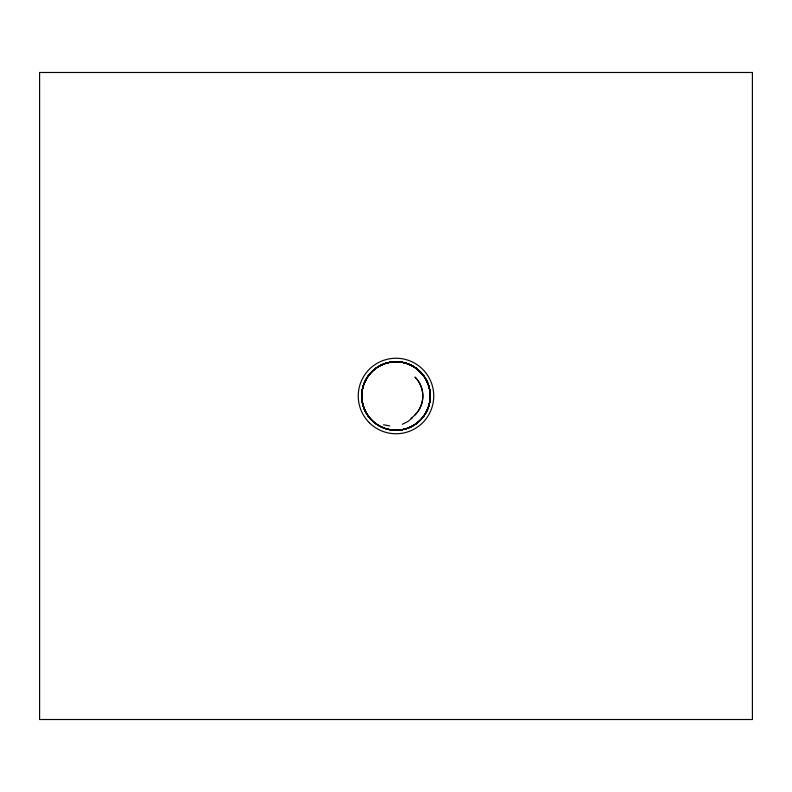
<?xml version="1.0" encoding="UTF-8"?>
<svg xmlns="http://www.w3.org/2000/svg" width="792" height="792" viewBox="0 0 792 792"><rect width="100%" height="100%" fill="white"/><g stroke="black" fill="none" stroke-linecap="round" stroke-linejoin="round"><path stroke-width="1.19" d="M394.337 362.38C404.375 360.38 416.226 366.538 422.829 374.725L418.136 369.884M371.735 420.156A34.373 34.303 -67.6 0 0 396 430.234A34.373 34.303 67.4 0 0 420.205 420.205A34.373 34.303 21.3 0 0 430.234 396A34.373 34.303 -22.6 0 0 420.205 371.795A34.373 34.303 -68.8 0 0 396 361.766A34.373 34.303 67.1 0 0 371.795 371.795L367.498 377.022L364.33 382.991A34.234 34.234 0 0 0 364.409 409.197L362.429 402.732L361.766 396A34.373 34.303 21.6 0 1 371.795 371.795A34.373 34.303 67.9 0 1 396 361.766A34.373 34.303 -67.1 0 1 420.205 371.795A34.373 34.303 -22 0 1 430.234 396A34.373 34.303 23.1 0 1 420.205 420.205A34.373 34.303 68.1 0 1 396 430.234A34.373 34.303 -66.9 0 1 371.795 420.205A34.373 34.303 -22 0 1 361.766 396A34.373 34.303 22.8 0 1 371.824 371.765M412.256 418.047L407.85 421.542L402.346 424.274M394.337 362.261L396 361.766A34.373 34.303 -69.4 0 1 420.205 371.795A34.373 34.303 -23.8 0 1 430.234 396A34.373 34.303 20.7 0 1 420.205 420.205A34.373 34.303 66.4 0 1 396 430.234A34.373 34.303 -68 0 1 371.656 420.067M395.99 362.132L399.812 361.984M383.566 424.769L389.763 425.918M371.913 371.666A34.373 34.303 21.4 0 0 361.766 396A34.373 34.303 -23.9 0 0 371.785 420.215A34.373 34.303 -22.7 0 1 361.766 395.832A34.373 34.303 -22.4 0 0 371.795 420.215A34.373 34.303 -23.5 0 1 361.766 395.99A34.383 34.303 22.4 0 1 371.943 371.636M396.257 361.766A34.373 34.303 66.7 0 0 371.785 371.785A34.373 34.303 66.1 0 1 396.05 361.766A34.373 34.303 -68.2 0 1 420.265 371.844M430.234 396A34.373 34.303 22.4 0 1 420.146 420.275A34.373 34.303 22 0 0 430.234 396A34.373 34.303 -24.3 0 0 420.215 371.785A34.373 34.303 -22.8 0 1 430.234 396.257M371.587 419.998A34.373 34.303 -68.5 0 0 396 430.234A34.373 34.303 65.8 0 0 420.215 420.215A34.373 34.303 67.3 0 1 395.743 430.234M396 361.766A34.373 34.303 -67.6 0 1 420.324 371.903M371.795 371.795A34.373 34.303 67.6 0 1 396.168 361.766M414.968 414.968A26.829 26.829 0 0 0 414.968 377.032A27.007 26.908 -22.5 0 1 422.829 396A27.007 26.908 22.5 0 1 414.968 414.968A27.007 26.908 67.5 0 1 410.949 418.275M752.4 72.488L39.6 72.488L39.6 719.512L752.4 719.512L752.4 72.488M369.31 422.69A37.739 37.739 0 0 0 432.462 405.771A37.739 37.739 0 0 0 386.229 359.538A37.739 37.739 0 0 0 369.31 422.69"/></g></svg>
